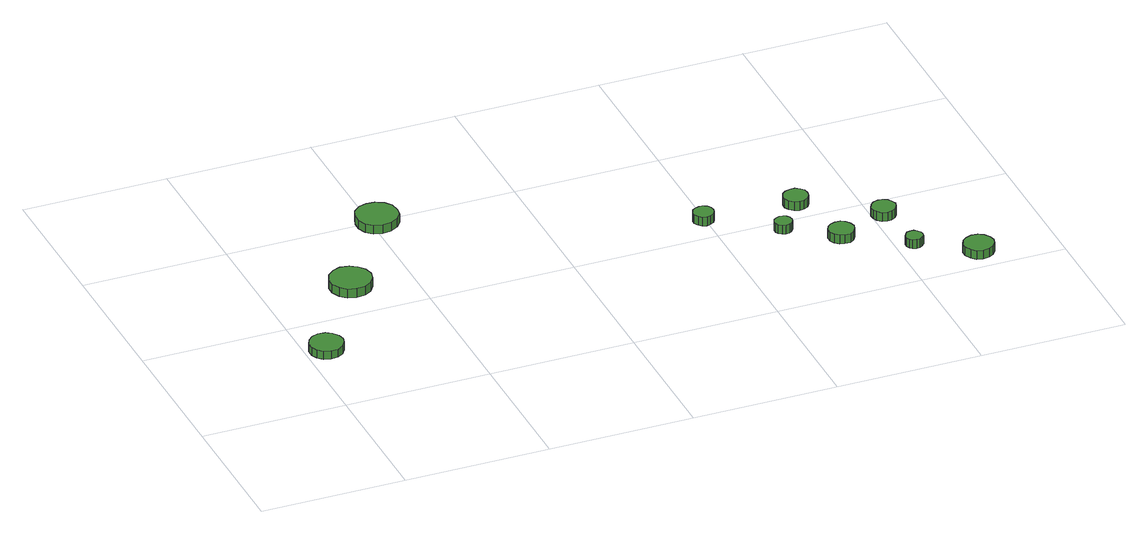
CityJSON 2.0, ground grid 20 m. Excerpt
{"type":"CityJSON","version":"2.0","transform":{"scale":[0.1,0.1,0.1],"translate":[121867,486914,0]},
"CityObjects":{
"tree1":{"type":"SolitaryVegetationObject","attributes":{"function":"something"},"geometry":[{"type":"MultiSurface","lod":"1","boundaries":[[[0,1,2,3,4,5,6,7,8,9,10,11,12,13,14]],[[15,16,17,18,19,20,21,22,23,24,25,26,27,28,29]],[[0,29,28,1]],[[1,28,27,2]],[[2,27,26,3]],[[3,26,25,4]],[[4,25,24,5]],[[5,24,23,6]],[[6,23,22,7]],[[7,22,21,8]],[[8,21,20,9]],[[9,20,19,10]],[[10,19,18,11]],[[11,18,17,12]],[[12,17,16,13]],[[13,16,15,14]],[[14,15,29,0]]]}]},
"tree2":{"type":"SolitaryVegetationObject","attributes":{"function":"something"},"geometry":[{"type":"MultiSurface","lod":"1","boundaries":[[[30,31,32,33,34,35,36,37,38,39,40,41,42,43,44]],[[45,46,47,48,49,50,51,52,53,54,55,56,57,58,59]],[[30,59,58,31]],[[31,58,57,32]],[[32,57,56,33]],[[33,56,55,34]],[[34,55,54,35]],[[35,54,53,36]],[[36,53,52,37]],[[37,52,51,38]],[[38,51,50,39]],[[39,50,49,40]],[[40,49,48,41]],[[41,48,47,42]],[[42,47,46,43]],[[43,46,45,44]],[[44,45,59,30]]]}]},
"tree3":{"type":"SolitaryVegetationObject","attributes":{"function":"something"},"geometry":[{"type":"MultiSurface","lod":"1","boundaries":[[[60,61,62,63,64,65,66,67,68,69,70,71,72,73,74]],[[75,76,77,78,79,80,81,82,83,84,85,86,87,88,89]],[[60,89,88,61]],[[61,88,87,62]],[[62,87,86,63]],[[63,86,85,64]],[[64,85,84,65]],[[65,84,83,66]],[[66,83,82,67]],[[67,82,81,68]],[[68,81,80,69]],[[69,80,79,70]],[[70,79,78,71]],[[71,78,77,72]],[[72,77,76,73]],[[73,76,75,74]],[[74,75,89,60]]]}]},
"tree4":{"type":"SolitaryVegetationObject","attributes":{"function":"something"},"geometry":[{"type":"MultiSurface","lod":"1","boundaries":[[[90,91,92,93,94,95,96,97,98,99,100,101,102,103,104]],[[105,106,107,108,109,110,111,112,113,114,115,116,117,118,119]],[[90,119,118,91]],[[91,118,117,92]],[[92,117,116,93]],[[93,116,115,94]],[[94,115,114,95]],[[95,114,113,96]],[[96,113,112,97]],[[97,112,111,98]],[[98,111,110,99]],[[99,110,109,100]],[[100,109,108,101]],[[101,108,107,102]],[[102,107,106,103]],[[103,106,105,104]],[[104,105,119,90]]]}]},
"tree5":{"type":"SolitaryVegetationObject","attributes":{"function":"something"},"geometry":[{"type":"MultiSurface","lod":"1","boundaries":[[[120,121,122,123,124,125,126,127,128,129,130,131,132,133,134]],[[135,136,137,138,139,140,141,142,143,144,145,146,147,148,149]],[[120,149,148,121]],[[121,148,147,122]],[[122,147,146,123]],[[123,146,145,124]],[[124,145,144,125]],[[125,144,143,126]],[[126,143,142,127]],[[127,142,141,128]],[[128,141,140,129]],[[129,140,139,130]],[[130,139,138,131]],[[131,138,137,132]],[[132,137,136,133]],[[133,136,135,134]],[[134,135,149,120]]]}]},
"tree6":{"type":"SolitaryVegetationObject","attributes":{"function":"something"},"geometry":[{"type":"MultiSurface","lod":"1","boundaries":[[[150,151,152,153,154,155,156,157,158,159,160,161,162,163,164]],[[165,166,167,168,169,170,171,172,173,174,175,176,177,178,179]],[[150,179,178,151]],[[151,178,177,152]],[[152,177,176,153]],[[153,176,175,154]],[[154,175,174,155]],[[155,174,173,156]],[[156,173,172,157]],[[157,172,171,158]],[[158,171,170,159]],[[159,170,169,160]],[[160,169,168,161]],[[161,168,167,162]],[[162,167,166,163]],[[163,166,165,164]],[[164,165,179,150]]]}]},
"tree7":{"type":"SolitaryVegetationObject","attributes":{"function":"something"},"geometry":[{"type":"MultiSurface","lod":"1","boundaries":[[[180,181,182,183,184,185,186,187,188,189,190,191,192,193,194]],[[195,196,197,198,199,200,201,202,203,204,205,206,207,208,209]],[[180,209,208,181]],[[181,208,207,182]],[[182,207,206,183]],[[183,206,205,184]],[[184,205,204,185]],[[185,204,203,186]],[[186,203,202,187]],[[187,202,201,188]],[[188,201,200,189]],[[189,200,199,190]],[[190,199,198,191]],[[191,198,197,192]],[[192,197,196,193]],[[193,196,195,194]],[[194,195,209,180]]]}]},
"tree8":{"type":"SolitaryVegetationObject","attributes":{"function":"something"},"geometry":[{"type":"MultiSurface","lod":"1","boundaries":[[[210,211,212,213,214,215,216,217,218,219,220,221,222,223,224]],[[225,226,227,228,229,230,231,232,233,234,235,236,237,238,239]],[[210,239,238,211]],[[211,238,237,212]],[[212,237,236,213]],[[213,236,235,214]],[[214,235,234,215]],[[215,234,233,216]],[[216,233,232,217]],[[217,232,231,218]],[[218,231,230,219]],[[219,230,229,220]],[[220,229,228,221]],[[221,228,227,222]],[[222,227,226,223]],[[223,226,225,224]],[[224,225,239,210]]]}]},
"tree9":{"type":"SolitaryVegetationObject","attributes":{"function":"something"},"geometry":[{"type":"MultiSurface","lod":"1","boundaries":[[[240,241,242,243,244,245,246,247,248,249,250,251,252,253,254]],[[255,256,257,258,259,260,261,262,263,264,265,266,267,268,269]],[[240,269,268,241]],[[241,268,267,242]],[[242,267,266,243]],[[243,266,265,244]],[[244,265,264,245]],[[245,264,263,246]],[[246,263,262,247]],[[247,262,261,248]],[[248,261,260,249]],[[249,260,259,250]],[[250,259,258,251]],[[251,258,257,252]],[[252,257,256,253]],[[253,256,255,254]],[[254,255,269,240]]]}]},
"tree10":{"type":"SolitaryVegetationObject","attributes":{"function":"something"},"geometry":[{"type":"MultiSurface","lod":"1","boundaries":[[[270,271,272,273,274,275,276,277,278,279,280,281,282,283,284]],[[285,286,287,288,289,290,291,292,293,294,295,296,297,298,299]],[[270,299,298,271]],[[271,298,297,272]],[[272,297,296,273]],[[273,296,295,274]],[[274,295,294,275]],[[275,294,293,276]],[[276,293,292,277]],[[277,292,291,278]],[[278,291,290,279]],[[279,290,289,280]],[[280,289,288,281]],[[281,288,287,282]],[[282,287,286,283]],[[283,286,285,284]],[[284,285,299,270]]]}]}
},
"vertices":[
[52,134,14],[50,143,14],[44,151,14],[36,156,14],[26,157,14],[17,154,14],[10,147,14],[6,139,14],[6,129,14],[10,121,14],[17,114,14],[26,111,14],[36,112,14],[44,117,14],[50,125,14],[50,125,2],[44,117,2],[36,112,2],[26,111,2],[17,114,2],[10,121,2],[6,129,2],[6,139,2],[10,147,2],[17,154,2],[26,157,2],[36,156,2],[44,151,2],[50,143,2],[52,134,2],
[143,259,20],[140,271,20],[133,280,20],[123,286,20],[111,288,20],[100,284,20],[91,276,20],[86,265,20],[86,253,20],[91,242,20],[100,234,20],[111,231,20],[123,232,20],[133,238,20],[140,248,20],[140,248,7],[133,238,7],[123,232,7],[111,231,7],[100,234,7],[91,242,7],[86,253,7],[86,265,7],[91,276,7],[100,284,7],[111,288,7],[123,286,7],[133,280,7],[140,271,7],[143,259,7],
[230,382,26],[228,394,26],[221,403,26],[210,409,26],[198,410,26],[187,407,26],[178,399,26],[174,388,26],[174,376,26],[178,365,26],[187,357,26],[198,354,26],[210,355,26],[221,361,26],[228,370,26],[228,370,13],[221,361,13],[210,355,13],[198,354,13],[187,357,13],[178,365,13],[174,376,13],[174,388,13],[178,399,13],[187,407,13],[198,410,13],[210,409,13],[221,403,13],[228,394,13],[230,382,13],
[606,229,24],[605,235,24],[602,240,24],[596,243,24],[591,243,24],[585,241,24],[581,238,24],[578,232,24],[578,226,24],[581,221,24],[585,217,24],[591,215,24],[596,216,24],[602,219,24],[605,224,24],[605,224,11],[602,219,11],[596,216,11],[591,215,11],[585,217,11],[581,221,11],[578,226,11],[578,232,11],[581,238,11],[585,241,11],[591,243,11],[596,243,11],[602,240,11],[605,235,11],[606,229,11],
[691,171,23],[690,176,23],[687,180,23],[683,182,23],[678,183,23],[673,181,23],[669,178,23],[667,173,23],[667,168,23],[669,164,23],[673,161,23],[678,159,23],[683,160,23],[687,162,23],[690,166,23],[690,166,10],[687,162,10],[683,160,10],[678,159,10],[673,161,10],[669,164,10],[667,168,10],[667,173,10],[669,178,10],[673,181,10],[678,183,10],[683,182,10],[687,180,10],[690,176,10],[691,171,10],
[759,127,22],[757,134,22],[753,140,22],[747,144,22],[739,144,22],[733,142,22],[727,137,22],[724,131,22],[724,123,22],[727,117,22],[733,112,22],[739,110,22],[747,110,22],[753,114,22],[757,120,22],[757,120,9],[753,114,9],[747,110,9],[739,110,9],[733,112,9],[727,117,9],[724,123,9],[724,131,9],[727,137,9],[733,142,9],[739,144,9],[747,144,9],[753,140,9],[757,134,9],[759,127,9],
[734,223,23],[733,230,23],[729,235,23],[723,239,23],[716,239,23],[709,237,23],[704,233,23],[701,226,23],[701,219,23],[704,213,23],[709,208,23],[716,206,23],[723,207,23],[729,210,23],[733,216,23],[733,216,10],[729,210,10],[723,207,10],[716,206,10],[709,208,10],[704,213,10],[701,219,10],[701,226,10],[704,233,10],[709,237,10],[716,239,10],[723,239,10],[729,235,10],[733,230,10],[734,223,10],
[833,75,22],[832,80,22],[829,84,22],[825,87,22],[820,87,22],[815,86,22],[812,82,22],[810,78,22],[810,73,22],[812,68,22],[815,65,22],[820,64,22],[825,64,22],[829,67,22],[832,70,22],[832,70,9],[829,67,9],[825,64,9],[820,64,9],[815,65,9],[812,68,9],[810,73,9],[810,78,9],[812,82,9],[815,86,9],[820,87,9],[825,87,9],[829,84,9],[832,80,9],[833,75,9],
[829,157,22],[827,163,22],[823,169,22],[817,172,22],[811,173,22],[804,171,22],[799,166,22],[796,160,22],[796,153,22],[799,147,22],[804,142,22],[811,140,22],[817,141,22],[823,144,22],[827,150,22],[827,150,9],[823,144,9],[817,141,9],[811,140,9],[804,142,9],[799,147,9],[796,153,9],[796,160,9],[799,166,9],[804,171,9],[811,173,9],[817,172,9],[823,169,9],[827,163,9],[829,157,9],
[911,26,23],[909,34,23],[904,41,23],[897,45,23],[888,46,23],[880,43,23],[874,38,23],[870,30,23],[870,22,23],[874,14,23],[880,8,23],[888,6,23],[897,7,23],[904,11,23],[909,18,23],[909,18,10],[904,11,10],[897,7,10],[888,6,10],[880,8,10],[874,14,10],[870,22,10],[870,30,10],[874,38,10],[880,43,10],[888,46,10],[897,45,10],[904,41,10],[909,34,10],[911,26,10]
]}
